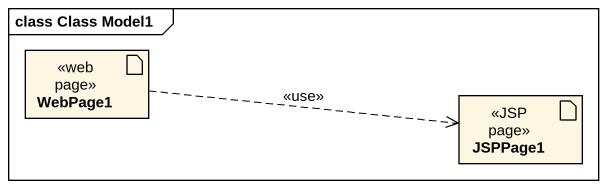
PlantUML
@startuml
mainframe class Class Model1
artifact WebPage1 <<web page>>
artifact JSPPage1 <<JSP page>>
WebPage1 .right.> JSPPage1 : <<use>>
@enduml
